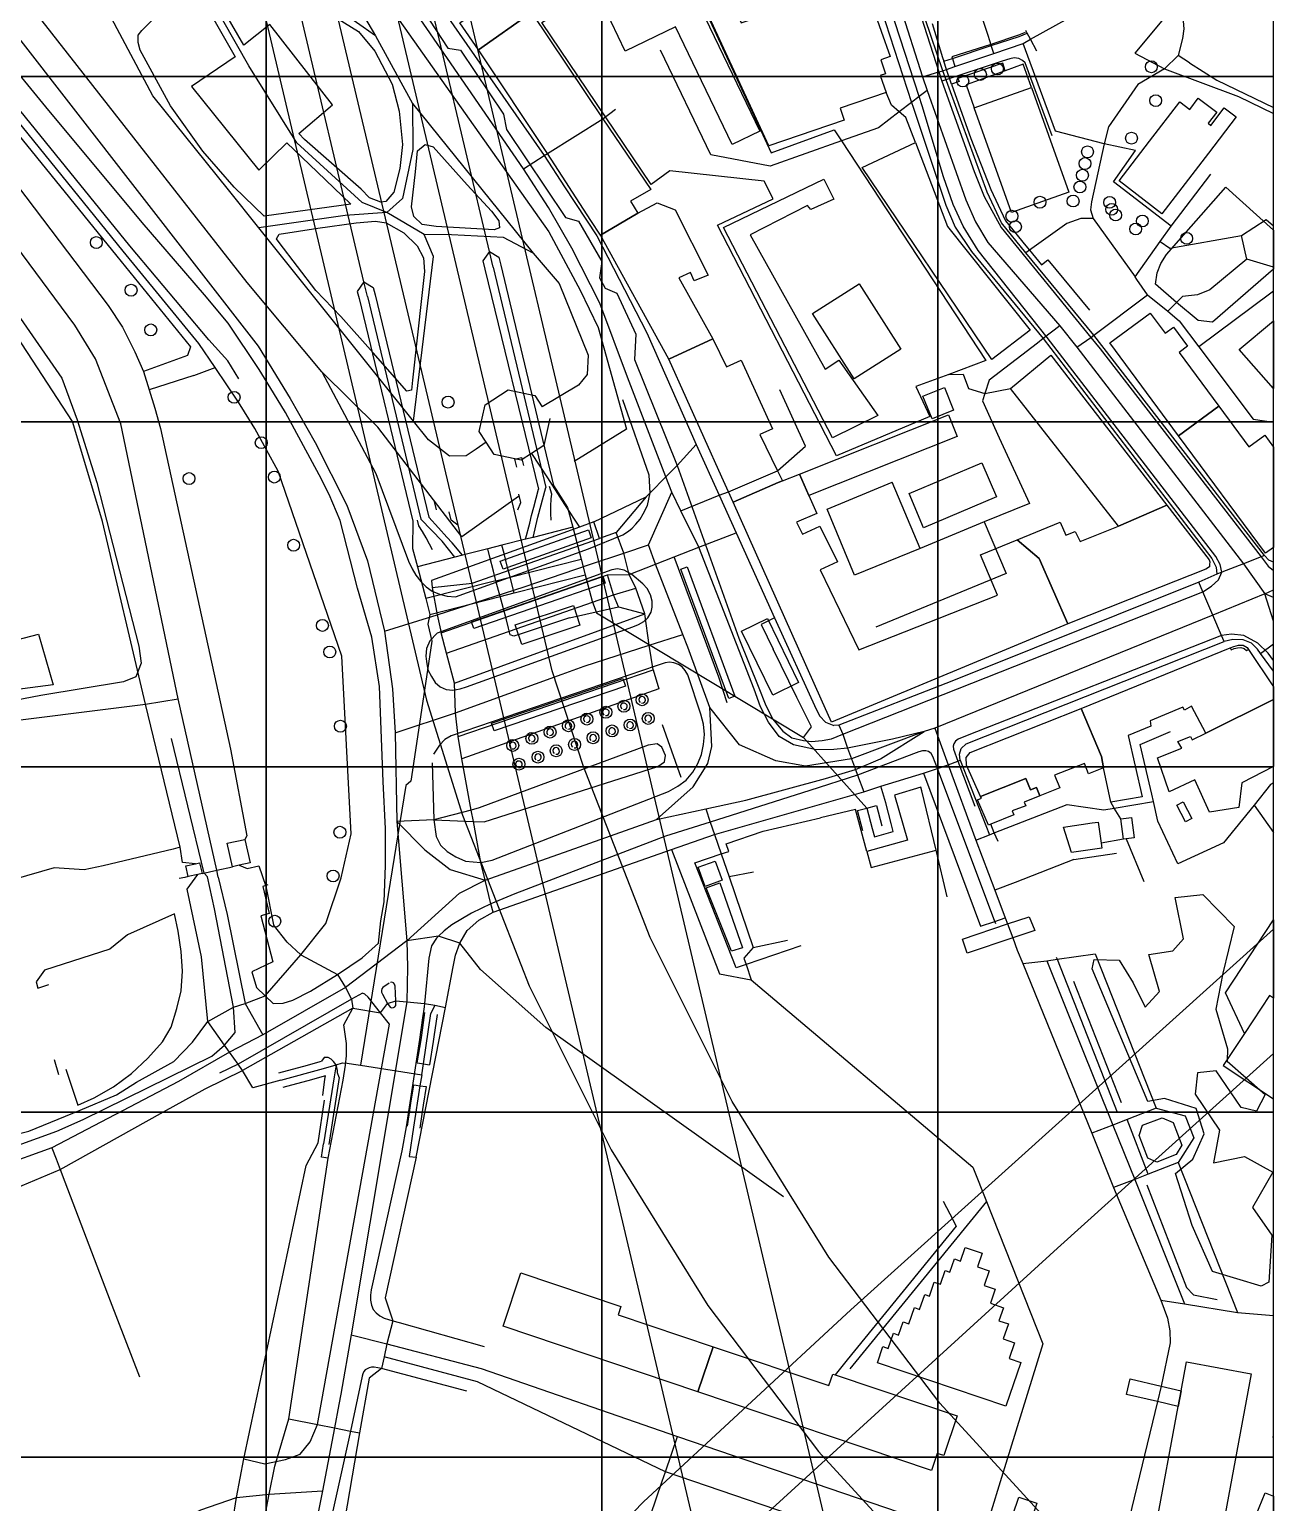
# Model space of a CAD drawing. Header units: metres. Extents: x -847 to 846, y -696 to 697.
# Drawn here: x 532.4 to 845.7, y -11.4 to 359.7 of the extents above; entities that cross this region are included whole.
import ezdxf

# ---------------------------------------------------------------- set-up
doc = ezdxf.new("R2010")
doc.units = ezdxf.units.M
for name, color, linetype in [('GREEN_ATLAS_BUILDING_OSM_HEIGHT', 8, 'Continuous'), ('GREEN_ATLAS_BUILDING_OSM_LEVELS', 9, 'Continuous'), ('GREEN_ATLAS_TERRAIN_COP90', 3, 'Continuous'), ('OSM_BARRIER', 1, 'Continuous'), ('OSM_BUILDING', 8, 'Continuous'), ('OSM_GREEN_EXISTING', 94, 'Continuous'), ('OSM_PATH', 32, 'Continuous'), ('OSM_RAILWAY', 6, 'Continuous'), ('OSM_ROAD_LOCAL', 9, 'Continuous'), ('OSM_ROAD_MAJOR', 30, 'Continuous'), ('SITE_BORDER', 3, 'Continuous')]:
    doc.layers.add(name, color=color, linetype=linetype)

msp = doc.modelspace()

# ---------------------------------------------------------------- linework, layer by layer
at = {"layer": 'GREEN_ATLAS_BUILDING_OSM_HEIGHT'}
for points, elevation in [([(650.983, 225.756), (673.167, 233.626), (673.875, 231.634), (651.691, 223.774)], 19.729), ([(643.735, 210.461), (676.832, 221.96), (677.42, 220.257), (644.317, 208.757)], 18.412), ([(648.765, 184.957), (681.881, 196.223), (682.551, 194.275), (649.423, 183.009)], 15.955), ([(747.335, 27.908), (748.695, 27.44), (749.985, 31.236), (751.307, 30.791), (752.428, 34.097), (753.919, 33.585), (755.31, 37.693), (756.601, 37.259), (757.872, 41.01), (759.069, 40.609), (760.266, 44.138), (761.838, 43.604), (762.997, 47.021), (764.219, 46.609), (765.359, 49.96), (766.9, 49.437), (768.059, 52.843), (772.369, 51.385), (771.204, 47.956), (774.142, 46.966), (772.895, 43.281), (775.627, 42.346), (774.424, 38.795), (777.7, 37.682), (776.585, 34.398), (778.966, 33.596), (777.682, 29.8), (780.482, 28.843), (779.141, 24.902), (782.092, 23.9), (778.346, 12.835), (745.951, 23.834)], 14.167)]:
    msp.add_lwpolyline(points, close=True, dxfattribs=dict(at, elevation=elevation))
at = {"layer": 'GREEN_ATLAS_BUILDING_OSM_LEVELS'}
for points, elevation in [([(699.541, 371.696), (706.32, 374.067), (708.406, 368.501), (711.67, 361.421), (724.907, 365.829), (721.838, 374.779), (724.763, 375.826), (723.498, 379.087), (729.048, 381.113), (732.82, 370.315), (737.907, 372.097), (740.732, 373.076), (743.363, 365.774), (744.447, 366.163), (746.934, 359.25), (749.196, 352.938), (746.803, 352.048), (747.974, 348.519), (746.702, 348.096), (748.131, 343.799), (736.56, 339.858), (737.587, 336.842), (718.605, 330.374)], 29.5), ([(640.759, 361.421), (656.897, 372.72), (657.379, 372.019), (661.627, 365.907), (658.858, 363.992), (645.489, 354.619)], 30.918), ([(696.816, 374.746), (716.35, 334.092), (709.364, 330.73), (695.131, 360.341), (682.451, 354.252), (677.145, 365.295)], 26.769), ([(676.825, 337.231), (688.854, 319.431), (683.735, 316.492), (685.596, 313.453), (676.186, 307.91), (673.806, 311.594), (662.905, 328.493), (645.489, 354.619), (658.858, 363.992)], 25.975), ([(814.5, 331.543), (822.117, 341.484), (824.623, 339.569), (826.791, 342.396), (831.421, 338.845), (829.297, 336.074), (829.961, 335.561), (833.338, 339.97), (836.32, 337.677), (829.328, 328.559), (823.464, 320.901), (817.638, 313.286), (806.844, 321.546)], 23.239), ([(755.586, 331.276), (763.655, 310.092), (784.46, 283.931), (774.768, 276.573), (742.167, 324.908)], 21.029), ([(690.457, 316.081), (694.993, 314.311), (703.313, 297.846), (699.779, 296.422), (698.852, 298.525), (695.958, 297.112), (704.478, 281.761), (693.471, 276.651), (676.186, 307.91), (685.596, 313.453)], 24.352), ([(814.675, 288.262), (818.44, 283.163), (820.558, 284.733), (824.091, 279.946), (821.961, 278.366), (831.959, 264.818), (821.804, 257.326), (804.507, 280.759)], 20.681), ([(837.065, 279.089), (845.742, 286.289), (845.742, 269.271)], 19.858), ([(708.443, 243.211), (706.802, 246.884), (693.471, 276.651), (704.478, 281.761), (707.924, 274.748), (711.632, 276.44), (719.576, 259.141), (716.318, 257.671), (720.81, 248.532), (722.044, 246.016), (720.998, 245.615), (709.596, 240.639)], 22.081), ([(806.725, 234.539), (779.461, 269.304), (789.641, 277.664), (818.841, 239.894)], 19.884), ([(762.847, 269.504), (765.146, 263.805), (759.746, 261.623), (757.446, 267.323)], 19.306), ([(843.725, 227.793), (821.804, 257.326), (831.959, 264.818), (839.508, 254.588), (843.512, 257.538), (845.742, 254.515), (845.742, 229.222)], 19.741), ([(763.849, 262.669), (766.029, 257.159), (728.691, 242.32), (726.379, 247.719)], 18.799), ([(775.946, 241.931), (757.572, 234.161), (753.926, 242.788), (772.294, 250.558)], 17.256), ([(728.691, 242.32), (730.702, 237.778), (725.596, 235.619), (727.112, 232.546), (731.46, 234.584), (735.902, 225.589), (731.554, 223.541), (741.315, 203.436), (776.197, 217.184), (771.931, 227.381), (781.196, 231.11), (786.728, 226.435), (793.939, 210.004), (793.932, 210.004), (734.417, 185.225), (731.836, 190.98), (709.596, 240.639), (720.998, 245.615), (722.044, 246.016), (726.379, 247.719)], 16.814), ([(829.547, 226.079), (829.704, 225.556), (829.641, 224.91), (829.579, 224.298), (828.708, 223.763), (809.394, 216.116), (793.939, 210.004), (786.728, 226.435), (781.196, 231.11), (792.028, 235.574), (793.456, 232.29), (795.78, 233.248), (797.027, 230.743), (806.725, 234.539), (818.841, 239.894)], 16.924), ([(656.402, 204.75), (654.748, 209.726), (669.376, 214.602), (671.03, 209.637)], 19.237), ([(797.253, 188.653), (834.847, 203.937), (835.743, 204.305), (836.877, 204.639), (838.055, 204.594), (839.082, 204.049), (839.44, 203.514), (845.742, 194.143), (845.742, 190.892), (828.695, 182.464), (825.081, 189.254), (823.352, 188.252), (822.901, 188.998), (814.669, 185.525), (814.819, 184.2), (809.112, 181.829), (812.658, 166.412), (804.733, 165.053), (802.954, 173.703), (802.371, 176.53)], 14.812), ([(825.889, 170.664), (819.43, 167.681), (816.542, 176.241), (822.644, 178.657), (821.604, 180.371), (824.83, 181.584), (825.281, 180.749), (828.695, 182.464), (845.742, 190.892), (845.742, 174.024), (837.754, 169.94), (836.971, 163.662), (829.591, 162.56)], 14.228), ([(768.435, 174.393), (768.297, 176.319), (769.349, 177.543), (797.253, 188.653), (802.371, 176.53), (802.954, 173.703), (799.151, 172.189), (798.098, 174.816), (790.593, 171.822), (791.928, 168.627), (786.903, 166.634), (786.058, 168.76), (784.504, 168.148), (783.37, 171.009), (771.956, 166.478)], 13.497), ([(782.956, 165.065), (783.32, 164.118), (779.949, 162.827), (780.332, 161.836), (774.512, 159.499), (773.948, 159.276), (771.191, 165.621), (772.15, 166.033), (771.956, 166.478), (783.37, 171.009), (784.504, 168.148), (786.058, 168.76), (786.903, 166.634)], 13.13), ([(802.308, 154.734), (802.49, 153.487), (794.853, 152.374), (792.83, 158.753), (800.053, 159.799), (801.544, 160.011)], 13.497), ([(808.642, 155.803), (807.947, 155.714), (807.289, 160.823), (809.964, 161.168), (810.622, 156.059)], 13.628), ([(585.191, 149.168), (583.493, 148.79), (582.177, 154.678), (586.638, 155.68), (587.953, 149.78)], 24.579), ([(574.24, 149.524), (575.242, 149.747), (575.844, 147.053), (574.816, 146.83), (572.367, 146.285), (571.765, 148.968)], 25.044), ([(705.098, 150.192), (706.846, 145.372), (702.605, 143.836), (700.851, 148.645)], 13.642), ([(838.456, 106.744), (833.657, 117.03), (845.742, 135.428), (845.742, 115.705), (844.758, 116.351)], 13.179), ([(681.342, 37.96), (680.653, 35.912), (704.578, 27.863), (700.75, 16.498), (651.666, 33.028), (656.177, 46.431)], 15.708), ([(735.307, 20.761), (766.073, 10.408), (762.715, 0.434), (761.055, 0.991), (759.601, -3.317), (700.75, 16.498), (704.578, 27.863), (733.734, 18.045), (734.718, 20.961)], 15.941), ([(825.964, -19.481), (816.066, -17.644), (821.717, 12.802), (822.456, 16.776), (823.796, 24.012), (840.141, 20.984), (831.659, -24.724), (825.212, -23.522)], 11.607), ([(809.663, 19.759), (817.413, 17.956), (822.456, 16.776), (821.717, 12.802), (816.492, 14.015), (808.748, 15.818)], 11.607), ([(778.465, -19.225), (781.547, -10.019), (786.101, -11.544), (784.429, -16.531), (794.289, -19.837), (792.874, -24.056)], 13.749), ([(845.742, -9.831), (845.742, -18.422), (840.636, -16.319), (843.656, -8.972)], 9)]:
    msp.add_lwpolyline(points, close=True, dxfattribs=dict(at, elevation=elevation))
at = {"layer": 'GREEN_ATLAS_TERRAIN_COP90'}
for points in [[(507.445, 347.873, 28), (592.019, 347.873, 30), (592.019, 434.842, 33), (507.445, 434.842, 31)], [(592.019, 347.873, 30), (676.593, 347.873, 29), (676.593, 434.842, 36), (592.019, 434.842, 33)], [(676.593, 347.873, 29), (761.168, 347.873, 27), (761.168, 434.842, 34), (676.593, 434.842, 36)], [(761.168, 347.873, 27), (845.742, 347.873, 23), (845.742, 434.842, 34), (761.168, 434.842, 34)], [(507.445, 260.905, 30), (592.019, 260.905, 26), (592.019, 347.873, 30), (507.445, 347.873, 28)], [(592.019, 260.905, 26), (676.593, 260.905, 22), (676.593, 347.873, 29), (592.019, 347.873, 30)], [(676.593, 260.905, 22), (761.168, 260.905, 19), (761.168, 347.873, 27), (676.593, 347.873, 29)], [(761.168, 260.905, 19), (845.742, 260.905, 20), (845.742, 347.873, 23), (761.168, 347.873, 27)], [(507.445, 173.937, 33), (592.019, 173.937, 24), (592.019, 260.905, 26), (507.445, 260.905, 30)], [(592.019, 173.937, 24), (676.593, 173.937, 14), (676.593, 260.905, 22), (592.019, 260.905, 26)], [(676.593, 173.937, 14), (761.168, 173.937, 13), (761.168, 260.905, 19), (676.593, 260.905, 22)], [(761.168, 173.937, 13), (845.742, 173.937, 14), (845.742, 260.905, 20), (761.168, 260.905, 19)], [(507.445, 86.968, 30), (592.019, 86.968, 22), (592.019, 173.937, 24), (507.445, 173.937, 33)], [(592.019, 86.968, 22), (676.593, 86.968, 14), (676.593, 173.937, 14), (592.019, 173.937, 24)], [(676.593, 86.968, 14), (761.168, 86.968, 13), (761.168, 173.937, 13), (676.593, 173.937, 14)], [(761.168, 86.968, 13), (845.742, 86.968, 15), (845.742, 173.937, 14), (761.168, 173.937, 13)], [(507.445, 0, 17), (592.019, 0, 18), (592.019, 86.968, 22), (507.445, 86.968, 30)], [(592.019, 0, 18), (676.593, 0, 17), (676.593, 86.968, 14), (592.019, 86.968, 22)], [(676.593, 0, 17), (761.168, 0, 16), (761.168, 86.968, 13), (676.593, 86.968, 14)], [(761.168, 0, 16), (845.742, 0, 9), (845.742, 86.968, 15), (761.168, 86.968, 13)], [(507.445, -86.968, 7), (592.019, -86.968, 8), (592.019, 0, 18), (507.445, 0, 17)], [(592.019, -86.968, 8), (676.593, -86.968, 13), (676.593, 0, 17), (592.019, 0, 18)], [(676.593, -86.968, 13), (761.168, -86.968, 14), (761.168, 0, 16), (676.593, 0, 17)], [(761.168, -86.968, 14), (845.742, -86.968, 9), (845.742, 0, 9), (761.168, 0, 16)]]:
    msp.add_3dface(points, dxfattribs=at)
at = {"layer": 'OSM_BARRIER'}
for points in [[(701.295, 512.47), (707.817, 497.654), (712.829, 485.709), (732.438, 439.011), (733.828, 435.693), (737.806, 422.624), (761.462, 349.02), (762.22, 346.66), (770.308, 323.973), (772.82, 317.661), (777.174, 309.791), (799.683, 282.15), (802.07, 279.223)], [(831.233, 226.914), (788.689, 282.117), (771.354, 304.025), (767.533, 310.192), (765.064, 315.613), (762.596, 322.57), (757.24, 340.471), (756.482, 342.808), (739.611, 394.75), (734.862, 409.967), (727.225, 432.387), (722.74, 443.976), (704.165, 487.68), (703.651, 488.281), (703.106, 488.448), (702.385, 488.325), (701.352, 487.869), (697.161, 485.798)], [(697.161, 485.798), (655.782, 465.594), (649.329, 462.232), (642.889, 458.692), (593.341, 430.851), (592.489, 429.871), (592.364, 429.727), (591.925, 428.714), (591.756, 427.266), (591.919, 425.953), (592.665, 423.671), (595.421, 419.719), (637.746, 355.02), (640.972, 354.475), (651.81, 338.344), (652.562, 334.482), (667.378, 312.374), (670.711, 311.461), (676.593, 301.297), (676.005, 297.179), (677.352, 294.574), (680.327, 293.282)], [(577.598, 281.538), (557.651, 305.194), (512.62, 360.675), (467.808, 416.591), (433.534, 461.542), (433.872, 467.542)], [(582.453, 285.713), (576.445, 292.848), (569.134, 301.331), (560.777, 311.116), (536.495, 340.192), (501.13, 383.373), (485.099, 403.778), (465.108, 429.382), (433.872, 467.542)], [(431.378, 450.154), (427.444, 456.154), (427.181, 456.877), (427.137, 457.479), (427.369, 458.169), (427.839, 458.67), (428.49, 459.004), (429.161, 459.082), (429.9, 458.826), (430.445, 458.358), (464.494, 414.164), (509.143, 358.282), (554.356, 302.566), (572.956, 279.746)], [(655.563, 242.064), (641.254, 231.934), (620.11, 259.553), (606.021, 273.49), (587.258, 295.965), (510.91, 393.403), (463.93, 453.26)], [(435.056, 445.011), (460.585, 411.092), (500.441, 358.438), (552.219, 290.188), (555.803, 284.7), (558.923, 278.466), (561.103, 273.568)], [(580.072, 426.409), (588.392, 414.621), (622.071, 366.92), (663.237, 308.722), (671.08, 294.006), (675.641, 284.599), (682.758, 259.04), (669.552, 250.892)], [(817.557, 373.744), (816.11, 363.981), (817.995, 362.378), (810.822, 353.773)], [(759.771, 361.187), (762.37, 352.616)], [(762.671, 351.703), (764.839, 352.415), (774.656, 355.677), (781.653, 357.981), (783.696, 358.805)], [(786.133, 354.263), (784.535, 357.235), (783.696, 358.805), (783.339, 359.473)], [(762.37, 352.616), (762.671, 351.703)], [(810.822, 353.773), (818.252, 349.788), (836.902, 342.808), (845.742, 338.532)], [(789.96, 332.901), (783.213, 351.28), (782.518, 351.903), (781.553, 352.415), (780.375, 352.538), (779.304, 352.348), (777.412, 351.714), (762.22, 346.66)], [(764.638, 345.925), (763.373, 349.632), (762.671, 351.703)], [(778.176, 349.321), (777.537, 351.191), (766.242, 347.361), (766.524, 346.593), (764.638, 345.925)], [(778.176, 349.321), (768.291, 345.792), (770.358, 339.959)], [(784.78, 345.102), (782.7, 350.935), (778.176, 349.321)], [(764.638, 345.925), (769.537, 332.211), (774.518, 319.398), (778.264, 311.472), (783.326, 305.216)], [(755.586, 331.276), (753.13, 337.498), (751.457, 338.946), (749.521, 340.604), (748.131, 343.799)], [(770.358, 339.959), (784.78, 345.102)], [(784.78, 345.102), (789.052, 333.124)], [(789.052, 333.124), (794.195, 318.708), (779.768, 313.565), (770.358, 339.959)], [(783.326, 305.216), (784.26, 304.08), (787.292, 300.407), (788.883, 301.709), (799.401, 288.963)], [(680.327, 293.282), (685.151, 282.974), (684.756, 276.551), (695.507, 249.89), (711.1, 206.353), (716.124, 193.885), (717.671, 189.8), (719.507, 186.037), (722.126, 182.942), (724.444, 181.284), (727.351, 180.594), (729.343, 180.326), (732.03, 180.549), (734.386, 181.028), (737.261, 182.141), (827.906, 218.075), (830.124, 219.422), (831.897, 221.036), (832.686, 222.951), (832.316, 224.943), (831.233, 226.914)], [(590.221, 274.035), (582.453, 285.713)], [(572.956, 279.746), (572.16, 277.564), (561.103, 273.568)], [(585.147, 271.664), (582.328, 276.217), (577.598, 281.538)], [(802.07, 279.223), (842.609, 226.858), (844.351, 224.531), (845.742, 223.426)], [(561.103, 273.568), (562.544, 268.937), (563.978, 264.295), (565.413, 259.152), (583.042, 178.378), (587.177, 156.604)], [(588.436, 122.34), (589.551, 118.377), (591.712, 116.24), (593.755, 114.325), (596.317, 114.403), (598.735, 115.149), (603.139, 117.409), (609.962, 121.605), (616.208, 125.791), (620.305, 129.487), (620.912, 135.12), (621.708, 139.929), (622.09, 149.124), (622.046, 158.341), (621.501, 170.252), (620.511, 194.219), (618.582, 206.609), (615.049, 218.999), (610.638, 236.02), (607.907, 242.521), (605.344, 247.485), (596.862, 263.237), (593.836, 268.191), (590.221, 274.035)], [(606.021, 273.49), (619.634, 247.831), (627.898, 225.756), (628.743, 223.841), (629.683, 222.205), (630.93, 220.602), (632.308, 219.266), (633.843, 218.22), (635.697, 217.407), (637.627, 216.939), (639.663, 216.761)], [(763.949, 272.777), (767.558, 272.833), (768.911, 269.226), (773.046, 268.002), (779.461, 269.304)], [(688.446, 247.408), (681.806, 266.41)], [(681.868, 232.424), (683.309, 233.292), (684.205, 234.071), (685.139, 235.096), (686.179, 236.309), (686.955, 237.712), (688.039, 239.76), (688.753, 242.999), (688.446, 247.408)], [(655.362, 238.68), (656.158, 240.561), (655.644, 242.621)], [(663.782, 236.053), (663.719, 237.801), (663.694, 239.626), (663.801, 241.43), (663.957, 242.632), (663.406, 244.602)], [(640.252, 234.828), (638.635, 236.109), (638.128, 238.168)], [(633.924, 228.628), (633.179, 230.086), (632.295, 231.678), (631.349, 233.248), (630.46, 234.628), (630.09, 236.131)], [(639.663, 216.761), (673.204, 228.862), (681.868, 232.424)], [(642.457, 194.13), (684.368, 209.247), (685.79, 209.782), (687.106, 210.583), (688.171, 211.463), (688.948, 212.876), (689.192, 214.179), (689.217, 215.659), (688.829, 217.251), (687.964, 218.865), (686.918, 220.034), (684.111, 222.372), (682.188, 223.496), (680.459, 223.83), (679.068, 223.596), (635.089, 207.633)], [(635.089, 207.633), (633.216, 205.707), (632.421, 203.793), (632.183, 201.822), (632.364, 200.52), (632.734, 198.349), (633.674, 196.679), (634.576, 195.21), (635.81, 194.063), (637.326, 193.451), (639.017, 193.251), (640.866, 193.607), (642.457, 194.13)], [(845.742, 200.742), (844.426, 202.546), (841.776, 205.106), (838.281, 207.032), (835.167, 207.377), (832.667, 207.01), (768.56, 181.874), (766.317, 180.916), (765.609, 180.415), (765.202, 179.748), (765.064, 179.191), (765.146, 178.378), (766.217, 175.406), (770.533, 164.007)], [(633.786, 174.972), (634.212, 160.556), (634.795, 156.37), (635.891, 154.222), (637.57, 152.586), (639.757, 151.283), (642.194, 150.148), (646.053, 149.814), (648.91, 150.404), (693.314, 167.703), (695.688, 169.072), (697.768, 170.608), (699.466, 172.601), (700.75, 174.76), (701.634, 177.076), (702.179, 179.592), (702.448, 182.052), (702.135, 184.679), (701.477, 187.184), (698.188, 197.113), (697.58, 198.204), (696.76, 199.139), (695.858, 199.763), (694.661, 200.175), (693.621, 200.308), (692.518, 200.141), (690.207, 199.384), (638.617, 181.74), (636.981, 180.816), (635.635, 179.425), (634.125, 177.154)], [(682.006, 188.353), (682.438, 188.408), (682.789, 188.675), (682.958, 189.076), (682.902, 189.51), (682.639, 189.855), (682.238, 190.022), (681.806, 189.967), (681.455, 189.711), (681.286, 189.299), (681.342, 188.876), (681.605, 188.52)], [(686.586, 189.989), (687.018, 190.045), (687.369, 190.312), (687.538, 190.713), (687.482, 191.147), (687.219, 191.492), (686.818, 191.659), (686.385, 191.603), (686.034, 191.347), (685.865, 190.946), (685.922, 190.512), (686.185, 190.156)], [(672.684, 185.124), (673.117, 185.169), (673.461, 185.436), (673.63, 185.837), (673.574, 186.271), (673.311, 186.616), (672.91, 186.794), (672.478, 186.738), (672.133, 186.471), (671.964, 186.071), (672.014, 185.636), (672.277, 185.291)], [(677.471, 186.839), (677.903, 186.894), (678.254, 187.161), (678.423, 187.562), (678.366, 187.996), (678.103, 188.341), (677.702, 188.508), (677.264, 188.453), (676.919, 188.197), (676.75, 187.796), (676.806, 187.362), (677.07, 187.006)], [(688.133, 185.269), (688.565, 185.325), (688.91, 185.581), (689.079, 185.981), (689.029, 186.416), (688.76, 186.761), (688.359, 186.939), (687.926, 186.883), (687.582, 186.616), (687.413, 186.215), (687.463, 185.781), (687.726, 185.436)], [(658.82, 180.249), (659.253, 180.304), (659.597, 180.56), (659.766, 180.972), (659.716, 181.395), (659.453, 181.751), (659.046, 181.918), (658.614, 181.863), (658.269, 181.595), (658.1, 181.195), (658.15, 180.761), (658.419, 180.415)], [(663.4, 181.84), (663.832, 181.896), (664.177, 182.163), (664.346, 182.564), (664.296, 182.998), (664.026, 183.343), (663.625, 183.51), (663.193, 183.455), (662.849, 183.198), (662.679, 182.787), (662.73, 182.364), (662.993, 182.007)], [(668.017, 183.443), (668.449, 183.488), (668.8, 183.755), (668.969, 184.156), (668.913, 184.59), (668.65, 184.935), (668.249, 185.113), (667.817, 185.058), (667.466, 184.79), (667.297, 184.39), (667.353, 183.955), (667.616, 183.61)], [(674.225, 180.393), (674.658, 180.449), (675.008, 180.716), (675.178, 181.117), (675.121, 181.551), (674.858, 181.896), (674.457, 182.063), (674.025, 182.007), (673.674, 181.74), (673.505, 181.339), (673.561, 180.905), (673.824, 180.56)], [(679.018, 182.119), (679.45, 182.174), (679.795, 182.43), (679.964, 182.831), (679.908, 183.265), (679.644, 183.61), (679.243, 183.788), (678.811, 183.733), (678.467, 183.466), (678.297, 183.065), (678.348, 182.631), (678.611, 182.286)], [(683.554, 183.622), (683.986, 183.677), (684.33, 183.944), (684.5, 184.345), (684.449, 184.779), (684.186, 185.124), (683.779, 185.302), (683.347, 185.247), (683.002, 184.98), (682.833, 184.579), (682.883, 184.145), (683.153, 183.8)], [(691.717, 184.646), (696.465, 171.365)], [(578.331, 101.034), (581.488, 103.817), (584.213, 107.011), (583.819, 113.423), (579.007, 138.214), (577.266, 146.24), (576.395, 147.142), (568.119, 181.05)], [(654.003, 178.467), (654.435, 178.523), (654.786, 178.79), (654.955, 179.191), (654.899, 179.625), (654.636, 179.97), (654.235, 180.137), (653.802, 180.082), (653.451, 179.826), (653.282, 179.425), (653.339, 178.991), (653.602, 178.646)], [(664.941, 177.12), (665.373, 177.165), (665.724, 177.432), (665.893, 177.833), (665.837, 178.267), (665.574, 178.612), (665.173, 178.79), (664.741, 178.735), (664.39, 178.467), (664.221, 178.067), (664.277, 177.633), (664.54, 177.287)], [(669.564, 178.712), (669.997, 178.768), (670.341, 179.035), (670.51, 179.436), (670.46, 179.87), (670.197, 180.215), (669.79, 180.382), (669.358, 180.326), (669.013, 180.059), (668.844, 179.659), (668.894, 179.224), (669.163, 178.879)], [(775.758, 134.385), (775.52, 135.019), (761.099, 173.536), (759.959, 176.542), (759.476, 177.31), (758.862, 177.777), (758.148, 178), (757.284, 177.944), (756.438, 177.744), (755.73, 177.488), (740.976, 171.855), (728.954, 168.026), (703.87, 160.033), (692.6, 156.448), (654.623, 141.921), (648.615, 139.45), (643.747, 137.09), (638.786, 134.107), (636.812, 132.637), (635.403, 131.257), (634.876, 130.745), (633.661, 128.819), (632.947, 125.713), (631.901, 114.359), (631.782, 113.49), (631.613, 112.277), (631.387, 110.685)], [(655.55, 173.747), (655.982, 173.803), (656.327, 174.059), (656.496, 174.46), (656.446, 174.894), (656.177, 175.25), (655.776, 175.417), (655.343, 175.362), (654.999, 175.094), (654.83, 174.694), (654.88, 174.26), (655.143, 173.914)], [(660.362, 175.517), (660.794, 175.573), (661.145, 175.84), (661.314, 176.241), (661.257, 176.675), (660.994, 177.02), (660.593, 177.187), (660.161, 177.132), (659.81, 176.876), (659.641, 176.475), (659.697, 176.041), (659.961, 175.684)], [(763.567, 141.22), (760.76, 152.931), (757.139, 167.925), (756.933, 168.827), (750.292, 166.768), (753.562, 155.435), (743.338, 152.586), (740.431, 163.172), (731.629, 161.124)], [(740.951, 162.927), (743.288, 163.551), (745.706, 164.241)], [(745.706, 164.241), (747.053, 159.076)], [(807.289, 160.823), (805.641, 163.539), (804.733, 165.053)], [(717.22, 157.773), (731.629, 161.124)], [(742.336, 157.807), (740.951, 162.927)], [(587.177, 156.604), (586.638, 155.68)], [(708.537, 152.641), (707.892, 154.589), (717.22, 157.773)], [(776.372, 155.168), (775.401, 157.294), (774.512, 159.499)], [(726.693, 128.852), (712.879, 124.132), (710.367, 123.275), (699.986, 149.736), (706.633, 152.007), (708.537, 152.641)], [(743.338, 152.586), (744.359, 148.612), (760.76, 152.931)], [(807.947, 155.714), (802.308, 154.734)], [(808.642, 155.803), (813.09, 145.06)], [(575.844, 147.053), (579.552, 147.888), (583.493, 148.79)], [(572.367, 146.285), (571.502, 146.085), (570.118, 145.773)], [(592.42, 144.203), (591.167, 143.814), (592.765, 136.968), (590.704, 136.433), (593.692, 124.823), (588.436, 122.34)], [(541.582, 97.805), (541.964, 96.559), (544.551, 88.733), (548.68, 90.57), (553.547, 93.364), (558.089, 96.726), (562.161, 100.544), (565.902, 104.696), (568.088, 108.358), (569.516, 113.056), (570.563, 117.553), (570.913, 122.496), (570.631, 127.416), (569.848, 132.515), (568.884, 136.878), (557.056, 131.658), (552.67, 128.029), (536.2, 122.685), (534.102, 119.78), (534.528, 118.221), (537.234, 119.123)], [(791.032, 125.958), (791.22, 125.479), (806.337, 86.918)], [(622.98, 119.479), (621.357, 118.388), (621.125, 118.021), (621.025, 117.598), (621.088, 117.153), (621.276, 116.707), (622.554, 114.314), (623.205, 113.39), (623.587, 113.268), (624.07, 113.301), (624.427, 113.512), (624.665, 113.835), (624.696, 115.004), (624.508, 118.689), (624.364, 119.19), (624.107, 119.501), (623.675, 119.657), (623.293, 119.635)], [(605.263, 10.097), (623.074, 109.115), (620.837, 111.976), (617.705, 115.928), (616.878, 116.685), (616.289, 116.963), (613.507, 115.405), (584.928, 99.052), (580.267, 96.759)], [(631.187, 106.377), (631.982, 112.032)], [(635.052, 111.576), (634.256, 105.92)], [(631.387, 110.685), (630.635, 105.286), (627.24, 83.289), (626.194, 77.211), (618.419, 42.157)], [(630.059, 99.353), (631.011, 105.208)], [(631.011, 105.208), (631.187, 106.377)], [(634.081, 104.752), (633.122, 98.896)], [(634.256, 105.92), (634.081, 104.752)], [(838.456, 106.744), (833.031, 98.74), (845.742, 90.295)], [(472.87, 65.99), (474.743, 66.068), (493.92, 69.397), (500.535, 71.111), (512.444, 73.616), (523.696, 76.499), (539.258, 82.154), (545.929, 85.093), (578.331, 101.034)], [(610.356, 95.668), (610.012, 96.859), (609.974, 97.416), (609.811, 98.162), (609.529, 98.952), (609.003, 99.72), (608.37, 100.288), (607.606, 100.677), (606.616, 100.744), (605.927, 99.753)], [(595.189, 96.87), (599.932, 98.139)], [(599.932, 98.139), (601.498, 98.562)], [(601.498, 98.562), (605.927, 99.753)], [(630.059, 99.353), (630.642, 99.264), (631.606, 99.119), (633.122, 98.896)], [(600.928, 94.443), (596.185, 93.174)], [(602.494, 94.866), (600.928, 94.443)], [(606.923, 96.058), (602.494, 94.866)], [(606.247, 91.137), (606.817, 95.289), (606.923, 96.058)], [(610.356, 95.668), (607.763, 78.77)], [(628.468, 89.189), (629.207, 93.831)], [(629.207, 93.831), (629.796, 93.742), (630.742, 93.597), (632.277, 93.375)], [(632.277, 93.375), (631.537, 88.733)], [(605.081, 79.182), (606.735, 89.946)], [(628.292, 88.054), (628.468, 89.189)], [(627.616, 83.389), (628.292, 88.054)], [(631.362, 87.597), (630.685, 82.922)], [(631.537, 88.733), (631.362, 87.597)], [(586.375, -0.423), (602.093, 73.504), (605.081, 79.182)], [(813.81, 68.673), (823.853, 42.78), (825.544, 40.943), (831.577, 39.763)], [(762.502, 64.487), (764.187, 61.326), (765.835, 58.231)], [(765.835, 58.231), (738.345, 24.546)], [(618.419, 42.157), (618.262, 40.877), (618.244, 39.596), (618.507, 38.361), (618.939, 37.259), (619.753, 36.379), (620.662, 35.645), (621.739, 35.088), (623.876, 34.364), (625.486, 33.952), (646.892, 27.897)], [(642.563, 16.62), (621.094, 22.331), (619.183, 22.709), (618.576, 22.698), (617.955, 22.576), (617.435, 22.32), (616.978, 21.997), (616.596, 21.596), (616.364, 21.062), (616.22, 20.461), (613.207, 6.579), (607.011, -21.474)], [(738.345, 24.546), (735.307, 20.761)], [(586.375, -0.423), (591.65, -1.659), (596.881, -0.568), (600.539, 0.757), (603.077, 3.907), (604.925, 8.227), (605.263, 10.097)], [(550.002, -182.653), (582.898, -20.282), (583.631, -16.052), (584.571, -10.108), (586.375, -0.423)]]:
    msp.add_lwpolyline(points, dxfattribs=at)
at = {"layer": 'OSM_BUILDING'}
for points, elevation in [([(707.209, 309.836), (732.5, 322.025), (735.031, 316.96), (729.167, 314.322), (728.365, 315.357), (713.875, 307.999), (732.801, 274.158), (736.209, 276.362), (746.038, 262.436), (734.693, 256.847)], 24.93), ([(751.871, 279.2), (740.112, 271.697), (729.612, 288.162), (741.371, 295.665)], 20.709), ([(698.019, 224.342), (710.091, 191.77), (708.563, 191.202), (696.484, 223.774)], 15.082), ([(518.615, 210.628), (522.681, 212.153), (524.742, 210.717), (525.607, 207.177), (528.3, 208.49), (529.19, 205.952), (534.684, 207.377), (538.33, 194.642), (524.736, 192.805)], 30.331), ([(719.601, 191.982), (711.707, 208.167), (718.242, 211.34), (726.129, 195.165)], 16.407), ([(821.359, 164.263), (823.001, 165.109), (825.168, 160.901), (823.527, 160.055)], 13.805), ([(778.753, 134.363), (784.216, 136.144), (785.632, 132.715), (780.05, 130.889), (768.554, 127.004), (767.376, 130.533)], 13.426)]:
    msp.add_lwpolyline(points, close=True, dxfattribs=dict(at, elevation=elevation))
at = {"layer": 'OSM_GREEN_EXISTING'}
for points in [[(705.656, 310.448), (719.739, 317.038), (717.427, 321.457), (693.652, 324.096), (688.941, 320.7), (661.464, 361.488), (683.867, 375.614), (696.296, 378.197), (719.231, 328.66), (735.056, 334.448), (736.898, 331.643), (773.252, 276.317), (763.949, 272.777), (755.686, 269.772), (759.175, 262.213), (735.695, 252.339)], [(591.468, 312.674), (583.982, 320.021), (576.025, 329.027), (567.931, 340.437), (560.276, 354.486), (559.806, 356.423), (559.806, 358.26), (560.721, 359.44), (564.223, 363.002), (564.824, 363.681), (567.806, 365.551), (572.749, 367.878), (574.829, 367.967), (575.975, 367.276), (577.842, 363.959), (584.182, 352.849), (573.231, 345.313), (590.184, 324.251), (597.25, 331.131), (604.893, 323.851), (613.363, 315.735)], [(620.925, 316.181), (618.024, 317.272), (615.951, 319.454), (601.698, 331.966), (600.239, 333.502), (608.702, 340.716), (592.946, 360.942), (586.412, 355.755), (579.452, 367.822), (583.336, 368.234), (592.815, 367.766), (601.936, 366.119), (608.176, 363.581), (615.243, 359.172), (619.359, 354.23), (623.775, 345.925), (625.542, 339.157), (626.356, 330.775), (625.705, 324.708), (624.176, 318.708), (622.128, 316.403)], [(631.337, 310.593), (629.219, 312.596), (628.574, 315.068), (629.633, 323.84), (630.159, 329.138), (632.045, 330.73), (634.05, 330.14), (642.639, 320.544), (648.765, 313.899), (650.645, 311.483), (650.764, 309.769), (649.411, 309.246), (634.814, 310.069)], [(830.343, 286.002), (826.728, 286.425), (821.284, 290.9), (815.978, 295.576), (816.398, 298.436), (817.319, 300.785), (818.747, 303.056), (833.707, 320.021), (845.742, 309.192), (845.742, 299.304)], [(627.459, 268.625), (618.92, 278.265), (610.826, 287.371), (604.48, 293.984), (595.283, 306.04), (594.6, 306.986), (595.258, 308.166), (605.006, 309.669), (614.71, 311.038), (619.559, 311.461), (622.24, 310.993), (626.67, 308.5), (630.009, 305.205), (631.613, 302.143), (631.851, 298.748), (631.187, 292.726), (628.881, 271.341), (628.637, 268.814)], [(702.818, 143.469), (706.276, 144.715), (711.971, 128.34), (709.195, 127.505)], [(800.604, 125.368), (806.819, 125.201), (810.346, 119.568), (813.372, 113.357), (816.987, 117.386), (814.299, 126.626), (820.345, 127.55), (823.032, 130.578), (820.933, 140.997), (827.906, 141.754), (835.806, 133.684), (832.949, 122.006), (831.183, 112.856), (834.127, 102.937), (834.039, 99.831), (843.618, 91.427), (841.432, 87.23), (837.566, 88.154), (831.27, 97.393), (826.565, 96.892), (825.977, 91.516), (832.11, 82.432), (830.594, 74.206), (838.412, 75.797), (845.554, 71.857), (840.423, 62.951), (845.297, 55.971), (844.545, 44.127), (842.609, 43.114), (830.343, 46.81), (825.219, 58.409), (821.021, 71.512), (825.388, 75.13), (828.244, 81.508), (826.227, 87.898), (818.246, 90.414), (814.042, 89.668), (800.097, 123.019)], [(820.495, 84.302), (822.656, 78.658), (821.253, 76.243), (816.323, 74.35), (814.099, 75.386), (811.937, 81.029), (812.758, 83.668), (817.688, 85.56)]]:
    msp.add_lwpolyline(points, close=True, dxfattribs=at)
for points in [[(525.751, 293.16), (540.51, 271.887), (544.37, 261.378), (549.331, 245.593), (559.919, 204.36), (560.533, 200.063), (559.154, 196.612), (556.097, 195.321), (535.211, 191.915), (504.588, 186.059)], [(795.392, 119.913), (807.326, 89.412)]]:
    msp.add_lwpolyline(points, dxfattribs=at)
for centre in [(771.912, 348.397), (776.191, 349.766), (814.969, 350.311), (767.483, 346.727), (816.059, 341.784), (798.881, 328.882), (809.97, 332.333), (798.249, 325.932), (797.616, 322.982), (796.983, 320.032), (786.91, 316.203), (795.267, 316.492), (804.47, 316.158), (804.971, 314.4), (779.849, 312.674), (805.979, 312.964), (812.702, 311.461), (780.732, 310.025), (811.023, 309.446), (823.872, 307.086), (549.225, 306.04), (557.989, 294.028), (562.938, 284.021), (583.919, 267.044), (637.821, 265.831), (590.766, 255.612), (572.573, 246.573), (594.062, 246.94), (598.923, 229.763), (606.178, 209.57), (608.032, 202.88), (682.119, 189.221), (686.699, 190.857), (610.707, 184.189), (668.13, 184.301), (672.797, 185.981), (677.583, 187.707), (683.666, 184.49), (688.246, 186.137), (658.933, 181.117), (663.513, 182.709), (674.338, 181.262), (679.131, 182.987), (654.116, 179.336), (665.054, 177.989), (669.677, 179.581), (655.663, 174.616), (660.474, 176.386), (610.588, 157.473), (608.859, 146.452), (594.181, 135.042)]:
    msp.add_circle(centre, 1.5, dxfattribs=at)
at = {"layer": 'OSM_PATH'}
for points in [[(845.742, 225.517), (844.589, 225.99), (843.43, 227.192), (800.46, 282.707), (783.326, 303.412), (777.243, 311.038), (773.635, 318.763), (762.483, 349.332), (758.01, 362.356), (757.202, 365.117), (744.002, 408.197), (739.435, 423.103), (733.929, 439.634), (714.533, 486.355), (711.219, 493.579), (701.928, 513.862), (701.057, 515.765), (700.055, 517.981), (690.376, 539.243), (689.58, 541.124), (688.722, 543.161), (680.215, 565.158), (673.167, 585.151)], [(701.352, 487.869), (701.746, 487.067), (703.112, 485.843), (708.224, 473.275), (721.875, 440.324), (725.421, 431.129), (735.689, 399.203), (739.241, 388.438), (754.565, 341.339), (754.959, 340.126), (763.21, 315.479), (765.522, 309.891), (769.663, 303.791), (787.705, 281.861), (830.23, 226.457), (831.264, 224.231), (831.483, 222.505)], [(647.437, 255.734), (644.894, 253.998), (642.4, 252.328), (638.153, 252.239), (632.872, 256.324), (629.107, 261.044), (590.184, 309.769), (582.541, 319.342), (563.483, 342.998), (553.027, 362.601), (546.368, 368.557), (538.731, 378.542), (529.81, 390.197), (497.152, 431.686), (469.318, 467.041), (469.28, 470.392), (469.23, 475.078)], [(589.131, 259.219), (585.015, 265.82), (579.158, 274.536), (575.004, 280.636), (556.003, 303.88), (510.878, 359.473), (466.154, 415.378), (426.404, 467.464)], [(649.16, 299.828), (648.22, 303.813), (630.366, 379.432), (614.579, 446.302), (616.339, 449.007), (615.036, 454.506)], [(617.504, 292.403), (616.621, 296.154), (598.723, 371.963), (582.503, 438.977), (584.025, 441.371), (582.71, 446.937)], [(540.41, 444.588), (573.275, 425.741), (583.769, 411.27), (586.243, 407.863), (589.069, 403.956), (608.314, 377.273), (619.572, 358.137), (628.9, 341.083), (659.259, 303.39), (665.768, 295.742), (673.079, 277.631), (672.847, 272.755), (670.692, 270.117), (661.495, 264.651)], [(574.24, 149.524), (570.951, 149.825), (570.375, 153.743), (561.629, 189.755), (550.741, 235.741), (544.558, 256.458), (543.186, 260.955), (520.338, 295.999), (470.577, 365.362), (420.528, 423.226), (416.863, 428.068)], [(591.756, 427.266), (596.279, 420.342), (615.199, 392.924), (629.833, 373.366), (632.959, 369.191), (637.307, 363.369), (661.99, 327.936), (667.152, 320.077), (675.29, 307.698), (687.858, 283.264), (700.274, 255.144), (706.075, 242.354), (710.367, 232.903), (720.071, 211.518), (730.514, 188.486), (731.492, 186.694), (732.914, 185.191), (735.012, 184.323)], [(619.572, 358.137), (609.968, 364.827), (598.503, 368.757), (587.891, 370.494), (570.769, 372.353), (562.681, 367.332), (553.027, 362.601)], [(629.107, 261.044), (634.156, 302.488), (631.8, 308.066), (622.416, 313.609), (616.182, 316.114), (599.744, 331.187), (587.672, 350.545), (577.673, 368.211), (570.769, 372.353)], [(773.685, 358.683), (769.425, 371.774)], [(822.825, 363.748), (823.114, 359.885), (822.788, 357.413), (821.698, 353.183), (818.252, 349.788), (811.536, 345.814)], [(783.188, 358.927), (781.528, 358.248), (774.568, 355.955), (764.707, 352.827), (764.839, 352.415), (765.49, 350.356)], [(774.43, 356.389), (773.685, 358.683)], [(775.301, 353.695), (774.656, 355.677), (774.568, 355.955), (774.43, 356.389)], [(819.969, 310.169), (805.441, 321.324), (810.991, 329.194), (803.085, 330.886), (790.812, 334.059), (782.662, 356.211)], [(824.561, 351.335), (821.698, 353.183)], [(824.561, 351.335), (831.433, 346.905), (845.742, 340.059)], [(811.536, 345.814), (804.175, 335.228), (803.085, 330.886), (799.89, 316.292), (799.677, 314.266), (800.322, 312.129), (797.221, 312.129), (793.644, 310.837), (784.26, 304.08), (783.326, 303.412)], [(628.9, 341.083), (628.981, 329.506), (626.369, 317.16), (622.416, 313.609), (611.891, 312.819), (590.184, 309.769)], [(800.322, 312.129), (810.885, 297.401)], [(817.187, 306.262), (819.593, 304.648), (837.635, 307.843), (843.881, 311.873), (845.742, 310.229)], [(659.259, 303.39), (651.785, 307.286), (638.717, 308.01), (631.8, 308.066)], [(845.742, 299.852), (839.039, 301.876), (837.635, 307.843)], [(648.22, 303.813), (646.592, 301.386), (647.099, 299.294)], [(648.22, 303.813), (650.632, 302.366), (651.121, 300.329)], [(839.039, 301.876), (829.717, 294.139), (826.622, 292.848), (822.825, 292.47)], [(647.099, 299.294), (660.562, 243.879)], [(649.16, 299.828), (662.46, 244.357)], [(651.121, 300.329), (664.358, 244.836)], [(616.621, 296.154), (614.967, 293.716), (615.406, 291.913)], [(616.621, 296.154), (618.995, 294.696), (619.44, 292.87)], [(615.406, 291.913), (628.988, 235.853)], [(617.504, 292.403), (630.98, 236.354)], [(619.44, 292.87), (633.01, 236.866)], [(821.284, 290.9), (819.117, 288.707)], [(822.825, 292.47), (821.284, 290.9)], [(573.758, 272.555), (562.544, 268.937)], [(573.758, 272.555), (579.158, 274.536)], [(663.425, 261.69), (661.984, 254.944), (658.864, 252.918), (656.202, 251.192), (649.455, 252.628), (647.437, 255.734), (645.696, 258.417), (647.137, 265.163), (652.919, 268.914), (659.666, 267.478), (661.495, 264.651)], [(600.721, 126.615), (607.067, 134.441), (610.933, 145.996), (613.457, 157.038), (611.102, 201.822), (595.033, 248.432), (589.131, 259.219)], [(658.864, 252.918), (662.874, 246.729)], [(700.274, 255.144), (695.507, 249.89)], [(655.168, 249.445), (654.648, 251.46), (656.302, 251.883), (656.809, 249.89)], [(695.507, 249.89), (692.669, 246.996), (688.753, 242.999)], [(662.874, 246.729), (667.19, 240.072)], [(633.824, 219.099), (643.91, 220.223), (675.961, 231.433), (674.576, 235.674), (687.682, 241.975)], [(657.367, 231.277), (658.413, 235.374), (658.845, 237.3), (659.416, 239.326), (660.562, 243.879)], [(659.246, 231.756), (660.455, 236.888), (662.46, 244.357)], [(664.358, 244.836), (667.898, 239.315), (669.226, 234.294), (671.331, 226.29)], [(688.753, 242.999), (687.682, 241.975), (680.152, 232.958), (675.961, 231.433)], [(634.331, 240.784), (634.858, 238.725)], [(667.19, 240.072), (670.905, 234.35)], [(628.988, 235.853), (628.906, 228.951), (630.103, 224.342), (632.183, 216.338)], [(669.226, 234.294), (659.246, 231.756), (657.367, 231.277), (651.397, 229.763), (647.807, 228.851), (641.498, 227.236), (639.531, 226.747), (630.103, 224.342)], [(639.531, 226.747), (636.311, 230.765), (630.98, 236.354)], [(641.498, 227.236), (638.83, 230.387), (637.508, 231.834), (635.44, 234.149), (633.01, 236.866)], [(674.576, 235.674), (670.905, 234.35), (633.661, 220.891), (633.824, 219.099)], [(689.48, 198.371), (688.459, 204.594), (687.344, 212.464), (685.082, 218.954), (683.453, 222.416), (682.094, 227.793), (680.152, 232.958)], [(683.453, 222.416), (690.081, 225.01), (694.742, 226.825), (701.026, 229.285), (710.367, 232.903)], [(649.862, 220.836), (649.229, 223.262), (648.346, 226.747), (647.807, 228.851)], [(654.441, 217.763), (653.433, 221.737), (652.812, 224.175), (651.929, 227.659), (651.397, 229.763)], [(708.099, 190.078), (705.988, 196.512), (694.742, 226.825)], [(842.609, 226.858), (838.18, 225.066), (832.686, 222.951)], [(843.43, 227.192), (842.609, 226.858)], [(649.862, 220.836), (653.433, 221.737), (671.331, 226.29), (672.377, 222.327), (674.119, 215.726), (675.209, 212.787), (727.388, 181.339), (743.288, 163.551)], [(832.686, 222.951), (831.483, 222.505)], [(649.862, 220.836), (632.183, 216.338)], [(633.198, 212.364), (650.927, 216.873), (654.441, 217.763), (672.377, 222.327)], [(633.824, 219.099), (635.096, 212.219), (636.104, 207.744)], [(636.104, 207.744), (678.022, 222.305), (683.453, 222.416)], [(652.505, 210.984), (650.927, 216.873), (649.862, 220.836)], [(668.374, 211.518), (680.734, 214.234), (679.513, 217.285), (678.022, 222.305)], [(831.483, 222.505), (826.897, 220.435), (764.745, 195.499), (736.259, 184.456), (735.012, 184.323)], [(827.906, 218.075), (826.897, 220.435)], [(632.183, 216.338), (633.198, 212.364)], [(637.458, 202.546), (679.513, 217.285), (685.082, 218.954)], [(832.667, 207.01), (830.456, 212.142), (827.906, 218.075)], [(633.198, 212.364), (632.759, 209.926), (633.743, 205.607), (633.385, 203.325), (628.461, 170.297), (627.158, 169.239), (615.75, 98.774)], [(639.425, 194.998), (687.344, 212.464)], [(680.734, 214.234), (687.344, 212.464)], [(653.044, 208.88), (652.505, 210.984)], [(655.976, 207.333), (654.347, 206.854), (653.445, 207.188), (653.044, 208.88)], [(668.374, 211.518), (661.853, 209.314), (660.556, 208.88), (655.976, 207.333)], [(720.071, 211.518), (716.694, 209.837), (719.745, 203.614)], [(646.053, 149.814), (644.236, 160.178), (643.641, 163.016), (641.298, 175.963), (640.339, 181.551), (639.675, 187.54), (639.425, 194.998), (637.458, 202.546), (636.104, 207.744)], [(766.217, 175.406), (766.793, 175.64), (766.637, 177.12), (767.038, 178.545), (768.328, 179.725), (833.288, 205.551)], [(833.288, 205.551), (832.667, 207.01)], [(842.49, 202.468), (841.714, 203.581), (840.172, 205.062), (838.105, 205.93), (835.455, 206.03), (833.288, 205.551)], [(842.49, 202.468), (845.742, 204.9)], [(725.659, 191.403), (719.745, 203.614)], [(834.847, 203.937), (835.073, 203.392), (835.837, 203.737), (836.633, 203.948), (837.497, 203.993), (838.306, 203.781), (838.894, 203.247), (839.44, 203.514)], [(845.742, 198.04), (842.49, 202.468)], [(640.339, 181.551), (689.48, 198.371)], [(689.48, 198.371), (690.946, 193.562), (641.298, 175.963)], [(727.388, 181.339), (729.362, 184.045), (725.659, 191.403)], [(736.259, 184.456), (737.261, 182.141)], [(737.261, 182.141), (738.414, 178.679), (739.416, 175.985), (740.419, 173.302), (740.976, 171.855)], [(761.099, 173.536), (763.755, 174.493), (766.217, 175.406)], [(766.793, 175.64), (774.18, 156.816)], [(642.607, 132.704), (645.577, 135.342), (649.191, 137.368), (694.135, 153.12), (704.941, 156.916), (742.524, 167.636), (746.821, 169.039), (757.59, 172.367), (761.099, 173.536)], [(740.976, 171.855), (742.524, 167.636)], [(757.59, 172.367), (771.962, 133.817), (775.52, 135.019), (778.17, 135.91)], [(748.062, 164.875), (746.821, 169.039)], [(743.288, 163.551), (744.673, 158.43)], [(749.409, 159.71), (748.062, 164.875)], [(802.96, 163.083), (805.641, 163.539), (815.471, 165.232)], [(744.673, 158.43), (745.236, 156.337), (749.973, 157.617), (749.409, 159.71)], [(568.545, 153.242), (550.973, 149.012)], [(570.375, 153.743), (568.545, 153.242)], [(694.135, 153.12), (706.157, 121.817), (714.144, 120.258)], [(550.973, 149.012), (546.199, 147.966), (538.587, 148.478), (535.398, 147.565)], [(585.191, 149.168), (587.195, 148.333), (590.184, 148.968), (591.894, 143.869), (593.817, 134.107)], [(648.615, 139.45), (647.13, 145.372), (646.053, 149.814)], [(535.398, 147.565), (519.661, 143.057)], [(577.285, 109.828), (575.75, 126.058), (572.129, 143.135), (574.816, 146.83)], [(714.74, 147.376), (708.619, 146.218)], [(649.191, 137.368), (648.615, 139.45)], [(597.326, 129.754), (593.817, 134.107)], [(629.771, 75.63), (637.194, 113.323), (639.08, 123.52), (639.688, 126.47), (640.753, 129.531), (642.607, 132.704)], [(577.285, 109.828), (583.819, 113.423), (586.738, 114.359), (591.712, 116.24), (600.721, 126.615)], [(597.326, 129.754), (600.721, 126.615)], [(600.721, 126.615), (609.962, 121.605), (611.954, 118.333)], [(714.683, 128.44), (712.353, 125.746), (712.879, 124.132), (714.144, 120.258)], [(782.612, 124.422), (788.67, 125.112), (791.22, 125.479), (800.786, 126.86), (816.21, 87.942)], [(788.67, 125.112), (805.284, 83.701), (810.772, 70.009), (823.352, 38.639)], [(611.954, 118.333), (613.507, 115.405), (613.846, 113.156)], [(611.39, 95.022), (612.016, 98.807), (612.28, 101.123), (612.198, 104.273), (611.572, 108.971), (613.846, 113.156), (586.055, 97.482)], [(613.846, 113.156), (620.837, 111.976), (622.554, 114.314), (624.696, 115.004)], [(624.696, 115.004), (627.428, 114.748), (631.901, 114.359)], [(631.606, 99.119), (633.498, 111.809)], [(631.901, 114.359), (634.457, 113.88), (637.194, 113.323)], [(634.457, 113.88), (633.498, 111.809)], [(468.666, 70.243), (470.082, 70.321), (472.037, 68.974), (474.461, 68.272), (475.927, 68.406), (483.119, 69.875), (494.803, 72.714), (532.191, 82.143), (545.128, 87.441), (554.312, 91.304), (559.349, 94.499), (568.739, 99.742), (573.463, 104.618), (577.285, 109.828)], [(581.488, 103.817), (577.285, 109.828)], [(586.055, 97.482), (584.928, 99.052), (582.773, 102.035), (581.488, 103.817)], [(539.765, 96.358), (538.669, 100.121)], [(576.671, 92.829), (586.055, 97.482)], [(595.69, 95.022), (588.63, 93.052), (586.055, 97.482)], [(595.69, 95.022), (606.422, 97.905)], [(606.422, 97.905), (609.598, 98.863)], [(609.598, 98.863), (609.147, 95.813)], [(609.598, 98.863), (611.265, 99.408), (612.424, 99.286)], [(612.424, 99.286), (613.984, 99.052)], [(613.984, 99.052), (615.75, 98.774), (631.174, 96.358), (631.606, 99.119)], [(496.989, 54.357), (540.091, 72.502), (566.108, 87.063), (576.671, 92.829)], [(609.147, 95.813), (606.46, 78.97)], [(607.619, 75.352), (611.39, 95.022)], [(630.742, 93.597), (629.15, 83.156)], [(631.174, 96.358), (630.742, 93.597)], [(816.21, 87.942), (808.868, 85.093), (805.284, 83.701), (799.997, 81.642)], [(816.21, 87.942), (823.452, 86.05), (825.638, 80.506), (821.748, 74.261)], [(629.15, 83.156), (628.06, 75.809), (629.771, 75.63)], [(814.199, 71.334), (808.868, 85.093)], [(607.619, 75.352), (605.946, 75.608), (606.46, 78.97)], [(597.683, 9.674), (607.619, 75.352)], [(629.771, 75.63), (621.94, 40.142)], [(821.748, 74.261), (814.199, 71.334), (810.772, 70.009), (805.428, 67.938)], [(821.748, 74.261), (836.702, 36.513)], [(773.44, 64.465), (739.047, 22.32)], [(621.94, 40.142), (623.876, 34.364), (622.441, 28.598), (621.739, 25.336), (621.094, 22.331), (617.968, 19.926), (615.475, 6.123), (601.799, -74.128), (603.496, -74.896), (603.045, -77.612), (602.619, -80.261), (591.725, -149.168), (581.532, -218.286), (581.162, -219.923), (580.837, -221.515), (569.416, -288.785)], [(845.742, -54.084), (801.864, -39.051), (796.181, -39.062), (741.258, -20.294), (692.581, -3.662), (645.213, 19.025), (621.739, 25.336)], [(538.606, -282.317), (543.117, -261.656), (551.781, -217.852), (553.479, -210.761), (557.858, -185.703), (562.562, -177.477), (592.007, -20.817), (591.775, -14.549), (592.727, -9.329), (594.181, -2.215), (597.683, 9.674)], [(597.683, 9.674), (604.925, 8.227), (609.197, 7.38), (613.207, 6.579), (615.475, 6.123)]]:
    msp.add_lwpolyline(points, dxfattribs=at)
at = {"layer": 'OSM_RAILWAY'}
for points in [[(681.342, 202.234), (639.099, 381.047), (610.632, 501.483)], [(664.039, 198.171), (621.821, 376.972), (593.329, 497.431)], [(579.095, 494.08), (607.481, 373.533), (649.805, 194.831)], [(561.673, 489.995), (590.203, 369.469), (632.377, 190.735)], [(845.742, -494.42), (681.342, 202.234)], [(845.742, -65.552), (827.016, -51.463), (792.836, -20.416), (761.663, 13.659), (733.766, 50.45), (709.389, 89.668), (688.728, 130.967), (671.97, 173.992), (664.039, 198.171)], [(649.805, 194.831), (816.949, -513.906), (845.742, -611.497)], [(632.377, 190.735), (641.467, 161.769), (658.225, 118.745), (678.886, 77.445), (703.263, 38.227), (731.159, 1.425), (762.333, -32.639), (796.513, -63.686), (833.413, -91.449), (845.742, -99.054)], [(845.742, 133.054), (739.297, 37.158), (687.012, -11.243), (667.109, -31.793)], [(717.54, -14.639), (791.32, 52.654), (845.742, 101.686)]]:
    msp.add_lwpolyline(points, dxfattribs=at)
at = {"layer": 'OSM_ROAD_LOCAL'}
for points in [[(726.968, 441.426), (728.766, 437.474), (732.97, 424.116), (740.419, 400.772), (757.334, 347.751), (758.474, 344.322), (768.209, 316.826), (770.69, 311.249), (773.804, 306.084), (791.953, 285.034), (796.231, 279.69), (838.18, 225.066), (843.587, 217.552)], [(579.953, 146.129), (579.552, 147.888), (569.867, 191.069), (555.439, 260.343), (548.987, 276.763), (543.787, 285.178), (530.669, 303.001), (517.043, 321.524), (479.404, 371.518), (434.392, 433.511)], [(757.334, 347.751), (761.462, 349.02), (762.483, 349.332), (763.373, 349.632), (765.49, 350.356), (775.301, 353.695), (782.662, 356.211), (784.535, 357.235), (794.133, 362.534)], [(751.457, 338.946), (746.251, 334.938), (736.898, 331.643), (718.981, 325.309), (704.008, 328.103), (691.309, 354.519)], [(758.474, 344.322), (756.482, 342.808), (754.565, 341.339), (751.457, 338.946)], [(676.825, 337.231), (680.014, 339.658)], [(662.905, 328.493), (676.825, 337.231)], [(656.809, 324.574), (661.99, 327.936), (662.905, 328.493)], [(814.036, 292.882), (811.317, 296.755), (810.885, 297.401), (817.187, 306.262), (819.969, 310.169), (829.955, 323.272)], [(845.742, 293.798), (845.084, 293.305), (826.948, 279.724)], [(796.231, 279.69), (799.683, 282.15), (800.46, 282.707), (814.036, 292.882), (819.117, 288.707), (822.005, 286.325), (826.948, 279.724), (840.573, 261.534), (845.742, 260.795)], [(791.953, 285.034), (787.705, 281.861), (786.314, 280.659), (774.136, 271.33), (773.046, 268.002), (772.45, 266.176), (776.667, 256.859)], [(720.81, 248.532), (727.82, 254.699), (721.43, 268.948)], [(776.667, 256.859), (784.291, 240.328), (772.876, 235.63), (756.707, 228.973), (740.237, 222.194), (733.315, 238.892), (749.647, 245.66)], [(708.443, 243.211), (720.81, 248.532)], [(756.707, 228.973), (749.647, 245.66)], [(688.271, 229.886), (694.16, 243.111)], [(696.478, 238.424), (706.075, 242.354), (708.443, 243.211)], [(772.876, 235.63), (778.371, 222.639), (745.562, 209.136)], [(673.411, 224.888), (682.094, 227.793), (688.271, 229.886)], [(696.954, 207.31), (690.081, 225.01), (688.271, 229.886)], [(656.991, 219.322), (673.411, 224.888)], [(621.802, 208.123), (635.096, 212.219), (656.991, 219.322)], [(843.587, 217.552), (845.742, 218.505)], [(845.742, 210.675), (843.587, 217.552)], [(672.139, 199.295), (688.459, 204.594), (696.954, 207.31)], [(698.238, 204.082), (696.954, 207.31)], [(703.795, 188.887), (698.238, 204.082)], [(624.458, 182.497), (639.675, 187.54), (666.557, 197.269)], [(666.557, 197.269), (672.139, 199.295)], [(445.769, 150.37), (483.1, 170.074), (501.055, 179.748), (519.304, 184.468), (561.629, 189.755)], [(561.629, 189.755), (569.867, 191.069)], [(690.338, 160.69), (699.529, 168.894), (703.225, 174.772), (704.234, 179.057), (703.795, 188.887)], [(757.785, 182.809), (739.416, 175.985), (727.858, 174.115), (720.365, 175.44), (711.206, 179.469), (703.795, 188.887)], [(740.419, 173.302), (746.765, 175.929), (757.785, 182.809)], [(760.428, 183.711), (763.755, 174.493), (770.778, 155.48), (775.545, 142.856), (778.17, 135.91), (778.753, 134.363)], [(845.742, 169.931), (844.99, 169.484), (840.837, 164.319), (833.181, 154.812), (821.61, 149.48), (816.623, 160.278), (815.471, 165.232), (815.051, 167.046), (812.182, 179.536), (819.756, 182.831)], [(692.324, 175.239), (692.556, 176.786), (691.666, 178.924), (690.451, 179.714), (688.252, 179.436), (645.627, 163.617), (643.641, 163.016), (634.212, 160.556)], [(634.212, 160.556), (644.236, 160.178), (646.892, 160.066), (690.645, 173.992), (692.324, 175.239)], [(690.338, 160.69), (702.724, 163.384), (712.81, 165.532), (732.87, 171.02)], [(732.87, 171.02), (740.419, 173.302)], [(702.724, 163.384), (703.87, 160.033), (704.941, 156.916), (706.633, 152.007), (708.619, 146.218), (714.683, 128.44), (723.31, 130.244)], [(770.778, 155.48), (774.18, 156.816), (775.401, 157.294), (793.776, 164.486), (802.96, 163.083)], [(840.837, 164.319), (845.742, 157.388)], [(634.212, 160.556), (624.934, 160.189)], [(624.934, 160.189), (631.976, 153.009), (638.322, 148.055), (647.13, 145.372)], [(668.343, 152.897), (690.338, 160.69)], [(647.13, 145.372), (668.343, 152.897)], [(795.411, 150.626), (806.23, 152.207)], [(795.411, 150.626), (780.632, 144.827)], [(579.953, 146.129), (582.159, 136.711), (586.738, 114.359), (591.167, 106.466)], [(627.403, 130.099), (640.678, 142.088), (647.13, 145.372)], [(780.632, 144.827), (775.545, 142.856)], [(778.753, 134.363), (780.05, 130.889)], [(645.99, 122.93), (640.753, 129.531), (635.403, 131.257), (627.403, 130.099)], [(780.05, 130.889), (781.209, 127.728)], [(781.209, 127.728), (782.612, 124.422), (799.997, 81.642), (805.428, 67.938), (817.356, 39.596), (818.998, 35.077), (819.63, 31.86), (819.712, 28.809), (817.413, 17.956)], [(662.441, 108.269), (645.99, 122.93)], [(714.144, 120.258), (770.039, 73.059), (773.44, 64.465), (787.63, 28.587), (776.855, -6.178), (772.319, -20.995)], [(722.301, 65.634), (662.441, 108.269)], [(538.005, 77.957), (539.12, 75.23)], [(539.12, 75.23), (540.091, 72.502), (541.281, 69.397)], [(541.281, 69.397), (552.733, 39.452)], [(552.733, 39.452), (560.075, 20.271)], [(817.356, 39.596), (823.352, 38.639), (836.702, 36.513), (845.742, 35.726)], [(613.457, 30.847), (622.441, 28.598)], [(622.441, 28.598), (646.184, 22.331), (695.626, 5.232), (744.297, -11.41), (772.319, -20.995), (799.226, -30.323), (804.269, -32.071)], [(817.413, 17.956), (816.492, 14.015)], [(816.492, 14.015), (809.35, -15.384)], [(691.767, -6.056), (692.581, -3.662), (695.626, 5.232)], [(845.742, 5.018), (845.466, 5.143)], [(685.959, -23.043), (691.767, -6.056)], [(536.965, -31.559), (575.549, -13.225), (584.571, -10.108), (592.727, -9.329), (606.159, -8.416)]]:
    msp.add_lwpolyline(points, dxfattribs=at)
at = {"layer": 'OSM_ROAD_MAJOR'}
for points in [[(432.594, 478.017), (453.794, 453.46), (512.827, 379.154), (589.971, 279.924), (598.09, 266.721), (604.33, 255.69), (612.317, 239.882)], [(694.16, 243.111), (692.669, 246.996), (682.996, 272.154), (676.067, 290.755), (668.988, 304.637), (663.149, 314.901), (656.809, 324.574), (632.439, 359.963), (611.484, 390.442), (592.044, 417.27), (584.351, 428.023), (560.351, 459.07), (553.065, 470.28)], [(714.884, 193.507), (701.026, 229.285), (696.478, 238.424), (694.16, 243.111)], [(612.317, 239.882), (617.529, 225.845), (621.802, 208.123)], [(843.587, 217.552), (830.456, 212.142), (760.428, 183.711), (757.785, 182.809)], [(845.742, 216.588), (843.587, 217.552)], [(621.802, 208.123), (623.844, 193.585), (624.458, 182.497)], [(738.414, 178.679), (734.95, 178.312), (730.608, 178.256), (724.826, 179.458), (721.249, 181.573), (718.498, 185.169), (716.525, 189.076), (714.884, 193.507)], [(624.458, 182.497), (624.934, 160.189)], [(757.785, 182.809), (749.741, 180.916), (738.414, 178.679)], [(624.934, 160.189), (627.403, 130.099)], [(627.403, 130.099), (611.954, 118.333), (591.167, 106.466), (582.773, 102.035)], [(627.403, 130.099), (627.572, 123.476), (627.428, 114.748), (613.457, 30.847), (610.851, 15.896), (610.35, 13.292), (609.197, 7.38)], [(582.773, 102.035), (569.886, 94.711), (538.005, 77.957), (524.899, 73.248), (513.177, 69.419), (501.669, 65.979), (495.617, 64.51), (489.866, 63.196), (484.19, 61.983), (479.36, 60.936), (474.893, 60.291), (466.925, 59.801)], [(609.197, 7.38), (606.159, -8.416), (605.1, -13.904)]]:
    msp.add_lwpolyline(points, dxfattribs=at)
at = {"layer": 'SITE_BORDER'}
msp.add_lwpolyline([(-845.742, -695.747), (845.742, -695.747), (845.742, 695.747), (-845.742, 695.747)], close=True, dxfattribs=at)

doc.saveas('drawing.dxf')
